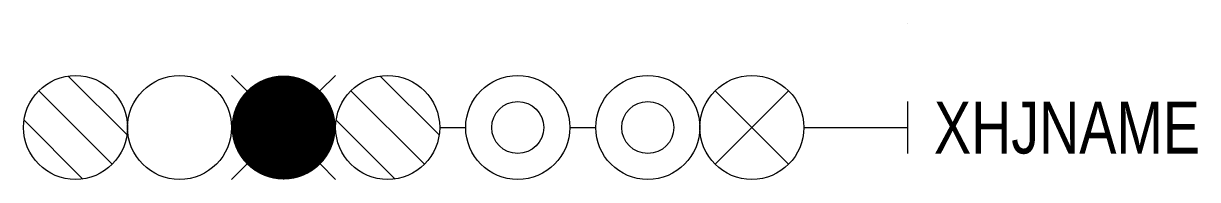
# Model space of a CAD drawing. Header units: inches. Extents: x -34 to 11.1, y -6 to 0.
import ezdxf

# ---------------------------------------------------------------- set-up
doc = ezdxf.new("R2010")
doc.units = ezdxf.units.IN
doc.header["$MEASUREMENT"] = 0

msp = doc.modelspace()

# ---------------------------------------------------------------- linework, layer by layer
for p, q in [((0, 0.001), (0, -0.001)), ((0, -5), (0, -3)), ((-18, -4), (-17, -4)), ((-13, -4), (-12, -4)), ((-4, -4), (0, -4))]:
    msp.add_line(p, q)
at = {"color": 2}
for p, q in [((-30.02, -4.283), (-32.283, -2.02)), ((-18.02, -4.283), (-20.283, -2.02)), ((-30.586, -5.414), (-33.414, -2.586)), ((-18.586, -5.414), (-21.414, -2.586)), ((-31.717, -5.98), (-33.98, -3.717)), ((-19.717, -5.98), (-21.98, -3.717))]:
    msp.add_line(p, q, dxfattribs=at)
at = {"color": 1, "linetype": 'ByBlock', "ltscale": 3}
for p, q in [((-25.414, -2.586), (-26, -2)), ((-22.005, -1.995), (-22.591, -2.581)), ((-25.414, -5.414), (-26, -6)), ((-22, -6), (-22.586, -5.414))]:
    msp.add_line(p, q, dxfattribs=at)
at = {"color": 7}
for p, q in [((-7.414, -2.586), (-4.586, -5.414)), ((-7.414, -5.414), (-4.586, -2.586))]:
    msp.add_line(p, q, dxfattribs=at)
at = {"color": 1, "const_width": 2}
msp.add_lwpolyline([(-25, -4, -1), (-23, -4, -1)], format="xyb", close=True, dxfattribs=at)
at = {"color": 2}
for centre in [(-32, -4), (-20, -4)]:
    msp.add_circle(centre, 2, dxfattribs=at)
at = {"color": 3}
msp.add_circle((-28, -4), 2, dxfattribs=at)
for centre, radius in [((-15, -4), 2), ((-10, -4), 2), ((-6, -4), 2), ((-15, -4), 1), ((-10, -4), 1)]:
    msp.add_circle(centre, radius)

# ---------------------------------------------------------------- texts
at = {"width": 0.8}
msp.add_attdef('XHJNAME', (1, -5), 'X', height=2, dxfattribs=at)

doc.saveas('drawing.dxf')
